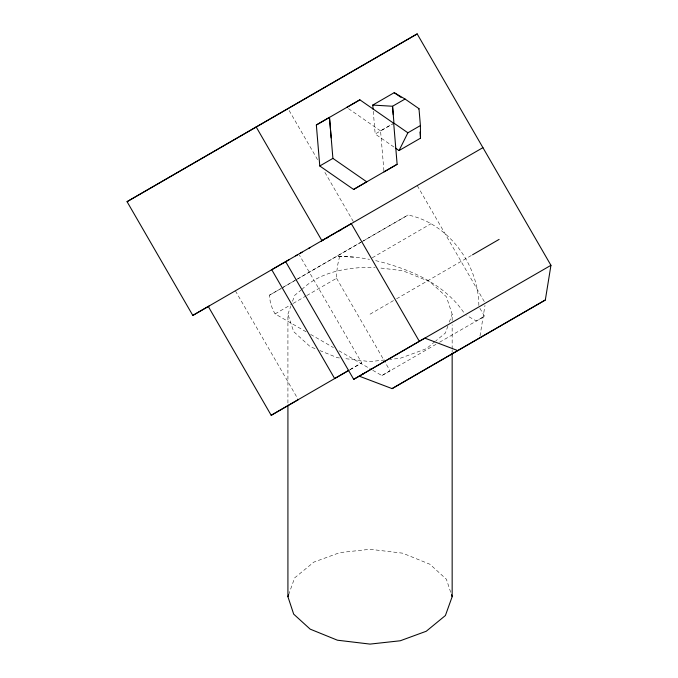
<?xml version="1.0" encoding="UTF-8"?>
<svg xmlns="http://www.w3.org/2000/svg" width="678" height="678" viewBox="0 0 678 678"><rect width="100%" height="100%" fill="white"/><g stroke="black" fill="none" stroke-linecap="round" stroke-linejoin="round"><path stroke-width="0.51" stroke-dasharray="3.39 2.54" d="M287.921 403.063L287.921 314.194L290.76 306.261M452.158 352.28L452.158 350.162M452.158 349.102L452.158 324.77M452.158 320.541L452.158 314.194L446.387 296.735L429.903 281.734L402.656 270.683L379.214 267.878M480.016 336L484.982 305.397M292.54 301.303L294.676 295.362L301.057 290.116M288.633 594.708L294.676 577.859L313.829 562.13L339.814 552.612L370.035 549.282L402.656 553.18L429.903 564.24L446.387 579.241L450.87 592.809M447.887 326.084L445.404 333.017L435.827 340.89M449.311 322.118L452.158 314.194M301.854 289.464C320.804 271.098 349.814 266.827 375.137 267.386M435.022 341.543L426.25 348.755L400.266 358.272L389.842 359.416M393.935 147.016L375.171 134.007L392.248 124.125M383.918 170.839L380.57 130.888L393.698 123.277M306.117 331.813L275.082 313.897A117.913 68.071 0 0 1 271.827 306.998L270.149 301.117L269.53 295.167L282.268 287.786M283.175 287.26L296.82 279.353M297.735 278.827L360.586 242.444M478.846 305.507A82.114 67.046 59.9 0 0 408.063 215.036L296.006 279.878M275.082 313.897L292.26 303.939M293.167 303.422L305.82 296.083M306.727 295.557L336.568 278.268A82.114 67.046 59.9 0 1 340.5 254.038M372.247 257.793L431.022 223.732M370.035 314.194L395.672 299.337M396.588 298.803L471.651 255.301M349.958 369.713L361.738 362.891L299.362 254.987M372.756 370.29L381.884 375.561L390.07 370.815L384.24 360.738M479.88 308.244L484.524 316.279L476.337 321.025L466.744 315.49M269.53 295.167L280.48 288.845M281.395 288.32L295.091 280.412M361.501 241.919L408.063 215.036M349.992 369.671L361.738 362.891M381.884 375.561L435.988 344.322M439.59 342.221L484.524 316.279M384.629 359.993L370.035 361.603L343.534 358.433M353.526 257.038L337.093 256.157L355.56 257.25A116.836 67.461 0 0 1 369.527 259.369M339.458 357.942L337.424 357.704L319.906 350.594M375.697 260.632C409.207 268.742 444.514 283.599 464.303 313.287M315.041 348.619L310.177 346.644L293.684 331.644L287.921 314.194M310.677 334.449L333.5 347.628M338.975 350.789L371.841 369.764M348.475 108.633L380.57 130.888M417.292 185.687L484.262 301.532M289.142 110.522L318.075 160.567M324.915 172.398L353.323 221.545M336.568 278.268L383.714 359.815M235.393 290.837L297.761 398.74M373.264 111.26L375.171 134.007"/><path stroke-width="1.02" d="M452.158 353.34L452.158 596.691L445.404 615.522L426.25 631.252L400.266 640.769L370.035 644.1L337.424 640.202L310.177 629.142L293.684 614.141L287.921 596.691L287.921 405.181M545.324 300.007L457.726 350.577L424.852 338.119L359.221 376.154L392.096 388.613L545.324 300.007L550.943 265.318L417.173 33.9L127.057 201.671L192.806 315.423L209.282 305.914M287.921 596.691L288.633 594.708M395.638 148.194L399.045 150.558L407.885 132.795L420.402 125.574L418.987 108.683L405.054 99.03L394.206 92.674L372.747 105.065L373.095 109.192M418.538 108.955L418.987 108.683M417.173 33.9L127.057 201.671M316.346 124.981L329.474 117.379L332.906 158.381L366.73 181.831L353.602 189.442L319.779 165.983L316.346 124.981L359.865 99.827L393.698 123.277L397.13 164.288L384.002 171.89M346.738 107.429L359.865 99.827M319.779 165.983L332.906 158.381M192.806 315.423L351.306 223.638L419.326 341.314L353.696 379.341L285.675 261.674M472.566 254.775L499.118 239.385M208.29 306.481L271.192 415.3L348.145 370.764M392.096 388.613L457.726 350.577M405.054 99.03L392.545 106.251L372.747 105.065M399.045 150.558L420.504 138.176L420.402 125.574M353.602 189.442L397.13 164.288M482.922 147.651L321.889 240.622L256.131 126.871M289.328 259.564L271.742 269.717L334.644 378.536L349.094 370.188M295.727 255.869L297.557 254.809M300.295 253.233L302.125 252.174M308.524 248.479L310.355 247.428M321.321 241.088L323.152 240.037M326.398 238.3L328.228 237.241M339.203 230.901L341.034 229.85M271.192 415.3L298.295 399.656M419.326 341.314L550.943 265.318M353.696 379.341L360.094 375.654M361.967 374.57L363.789 373.519M394.206 92.674L401.029 97.403M407.885 132.795L393.952 123.142L392.545 106.251L393.248 114.692M451.514 594.75L452.158 596.691M419.987 131.973L420.504 138.176M329.474 117.379L331.186 137.88"/></g></svg>
